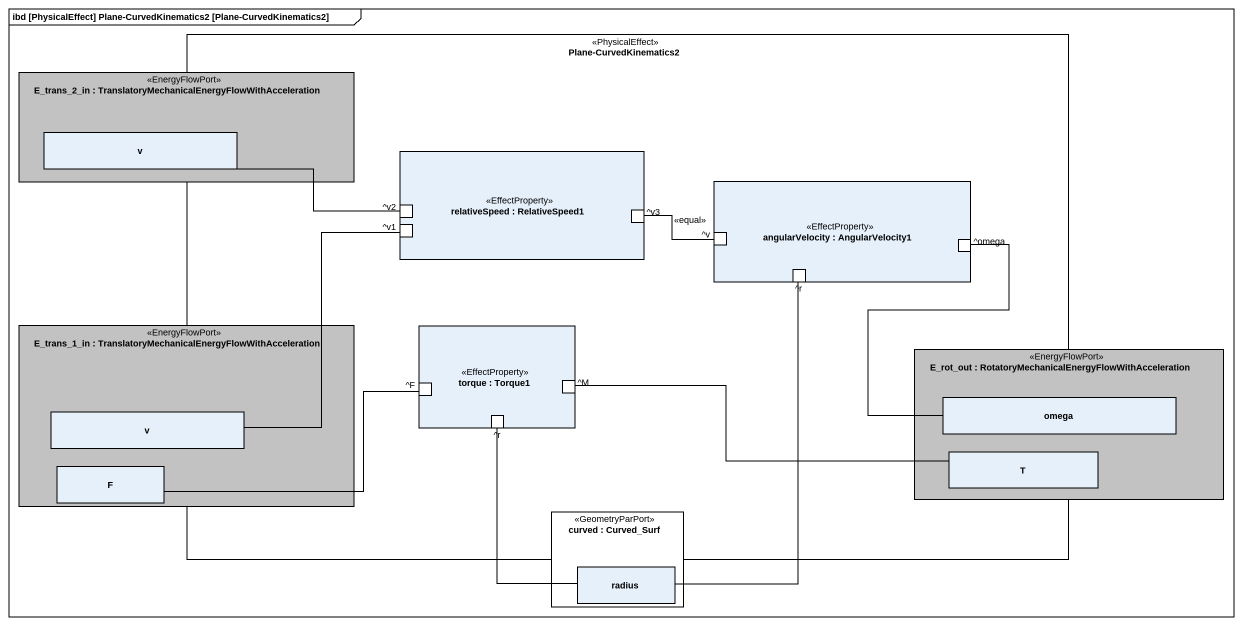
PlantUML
@startuml
mainframe ibd [PhysicalEffect] Plane-CurvedKinematics2 [Plane-CurvedKinematics2]
rectangle "Plane-CurvedKinematics2" as Plane_CurvedKinematics2 <<PhysicalEffect>> {
  rectangle "E_trans_2_in : TranslatoryMechanicalEnergyFlowWithAcceleration" as E_trans_2_in <<EnergyFlowPort>> #C2C2C2 {
    rectangle v
  }
  rectangle "relativeSpeed : RelativeSpeed1" as relativeSpeed <<EffectProperty>> {
    port "^v1" as v1
    port "^v2" as v2
    port "^v3" as v3
  }
  rectangle "angularVelocity : AngularVelocity1" as angularVelocity <<EffectProperty>> {
    port "^v" as v_2
    port "^omega" as omega
    port "^r" as r
  }
  rectangle "E_trans_1_in : TranslatoryMechanicalEnergyFlowWithAcceleration" as E_trans_1_in <<EnergyFlowPort>> #C2C2C2 {
    rectangle "v" as v_3
    rectangle "F" as F_2
  }
  rectangle "torque : Torque1" as torque <<EffectProperty>> {
    port "^F" as F
    port "^M" as M
    port "^r" as r_2
  }
  rectangle "E_rot_out : RotatoryMechanicalEnergyFlowWithAcceleration" as E_rot_out <<EnergyFlowPort>> #C2C2C2 {
    rectangle "omega" as omega_2
    rectangle T
  }
  rectangle "curved : Curved_Surf" as curved <<GeometryParPort>> #FFFFFF {
    rectangle radius
  }
}
v -right- v2
v3 -right- v_2 : <<equal>>
omega -- omega_2
M -right- T
v_3 -up- v1
F_2 -right- F
radius -up- r
radius -up- r_2
@enduml
